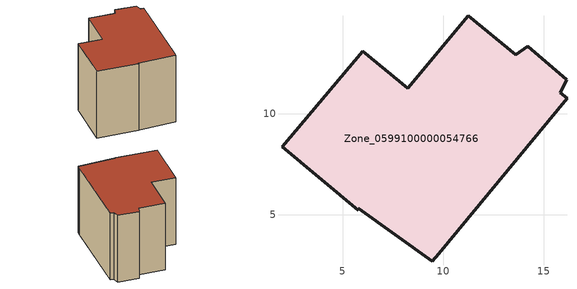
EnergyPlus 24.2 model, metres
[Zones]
Zone_0599100000054766
 floor ground (C_G): 5.78,5.32 5.77,5.22 1.99,8.37 6,13.11 8.23,11.28 11.24,14.88 13.59,12.92 14.18,13.36 16.12,11.7 15.81,11.05 16.14,10.77 9.77,3.06 9.44,2.67 z0
 wall outside (C_F): 6,13.11 1.99,8.37 5.77,5.22 5.78,5.32 9.44,2.67 9.77,3.06 16.14,10.77 15.81,11.05 16.12,11.7 14.18,13.36 13.59,12.92 11.24,14.88 8.23,11.28 6,13.11 z0:8.59
 roof outside (C_R): 5.78,5.32 9.44,2.67 9.77,3.06 16.14,10.77 15.81,11.05 16.12,11.7 14.18,13.36 13.59,12.92 11.24,14.88 8.23,11.28 6,13.11 1.99,8.37 5.77,5.22 z8.59
[BUILDING]
Pand.0599100000054766: North Axis=0; Terrain=City; Loads Convergence Tolerance Value=0.04; Temperature Convergence Tolerance Value=0.4; Solar Distribution=FullExterior; Maximum Number of Warmup Days=25; Minimum Number of Warmup Days=1
[Site:Location]
Rotterdam.The.Hague.AP_ZH_NLD Design_Conditions: Latitude=51.96; Longitude=4.45; Time Zone=1; Elevation=-4.5
[SITE:GROUNDTEMPERATURE:BUILDINGSURFACE]
18, 18, 18, 18, 18, 18, 18, 18, 18, 18, 18, 18
[MATERIAL] Thermal Absorptance=0.9; Solar Absorptance=0.7; Visible Absorptance=0.7
Name | Roughness | Thickness | Conductivity | Density | Specific Heat
G.TC.1946-1964 | MediumSmooth | 0.15 | 1 | 540 | 1210
F.TC.1946-1964 | Rough | 0.3 | 0.857143 | 1920 | 840
R.TC.1946-1964 | MediumRough | 0.2 | 0.235294 | 1500 | 1000
[CONSTRUCTION]
C_G: G.TC.1946-1964
C_F: F.TC.1946-1964
C_R: R.TC.1946-1964
[ZONE]
Zone_0599100000054766: Type=1; Multiplier=1; Ceiling Height=Autocalculate; Volume=Autocalculate; Floor Area=autocalculate; Part of Total Floor Area=Yes
[ZONEINFILTRATION:DESIGNFLOWRATE]
Infil_Zone_0599100000054766: Zone or ZoneList or Space or SpaceList=Zone_0599100000054766; Schedule=AlwaysOn; Design Flow Rate Calculation Method=Flow/Area; Flow Rate per Floor Area=0.003; Constant Term Coefficient=1; Temperature Term Coefficient=0; Velocity Term Coefficient=0; Velocity Squared Term Coefficient=0
[HVACTEMPLATE:ZONE:IDEALLOADSAIRSYSTEM]
Zone_0599100000054766: Maximum Heating Supply Air Temperature=50; Minimum Cooling Supply Air Temperature=13; Maximum Heating Supply Air Humidity Ratio=0.0156; Minimum Cooling Supply Air Humidity Ratio=0.0077; Heating Limit=NoLimit; Cooling Limit=NoLimit; Dehumidification Control Type=ConstantSensibleHeatRatio; Cooling Sensible Heat Ratio=0.7; Dehumidification Setpoint=60; Humidification Control Type=None; Humidification Setpoint=30; Outdoor Air Method=None; Outdoor Air Flow Rate per Person=0.00944; Outdoor Air Flow Rate per Zone Floor Area=0; Outdoor Air Flow Rate per Zone=0; Demand Controlled Ventilation Type=None; Outdoor Air Economizer Type=NoEconomizer; Heat Recovery Type=None; Sensible Heat Recovery Effectiveness=0.7; Latent Heat Recovery Effectiveness=0.65
[ZONECONTROL:THERMOSTAT]
ThermostatControl_Zone_0599100000054766: Zone or ZoneList=Zone_0599100000054766; Control Type Schedule=DualSetpointControlType; Control 1=Thermostat_Zone_0599100000054766; Temperature Difference Between Cutout And Setpoint=0
[THERMOSTATSETPOINT:DUALSETPOINT]
Thermostat_Zone_0599100000054766: Heating Setpoint Temperature Schedule=HeatingSetpoint_Zone_0599100000054766; Cooling Setpoint Temperature Schedule=CoolingSetpoint_Zone_0599100000054766
[SCHEDULE:COMPACT]
HeatingSetpoint_Zone_0599100000054766: Through: 12/31, For: AllDays, Until: 24:00, 21
CoolingSetpoint_Zone_0599100000054766: Through: 12/31, For: AllDays, Until: 24:00, 24
DualSetpointControlType: Through: 12/31, For: AllDays, Until: 24:00, 4
AlwaysOn: Through: 12/31, For: AllDays, Until: 24:00, 1
